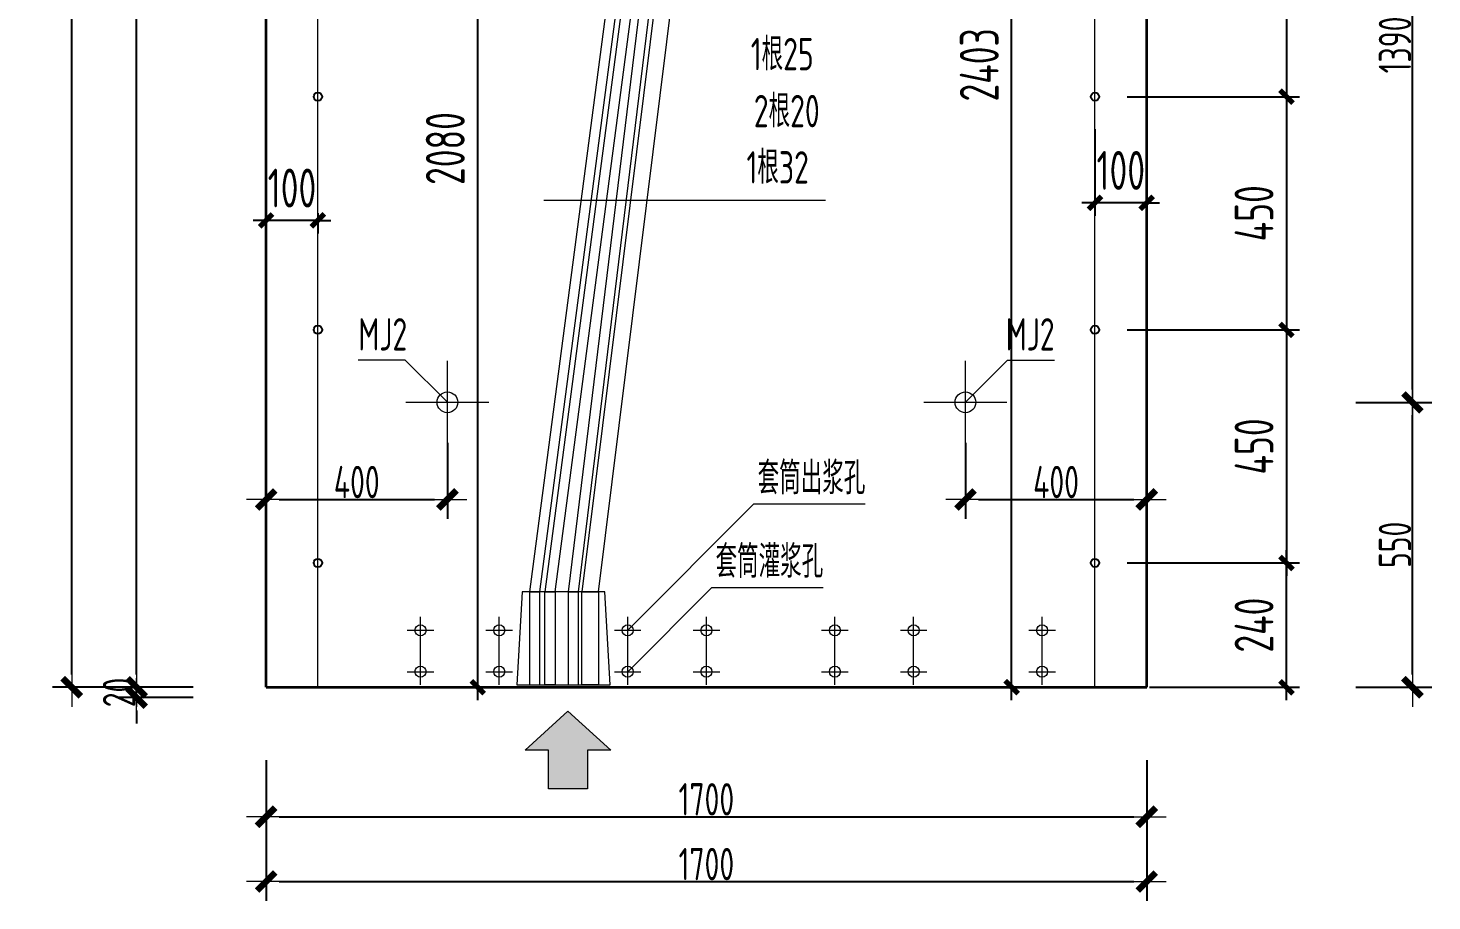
# Model space of a CAD drawing. Extents: x -85320 to 1679916, y -1321939 to 627.
# Drawn here: x 1053957 to 1064797, y -1169447 to -1162707 of the extents above; entities that cross this region are included whole.
import ezdxf
from ezdxf.enums import TextEntityAlignment as Align

# ---------------------------------------------------------------- set-up
doc = ezdxf.new("R2010")
doc.units = 0
doc.header["$LTSCALE"] = 1000
doc.layers.add('S_WALL', color=9, linetype='Continuous')
doc.layers.add('拉模', color=7, linetype='Continuous')
for name, color, linetype, lineweight in [('WCOL', 7, 'Continuous', 0), ('手孔', 6, 'Continuous', 0), ('直线', 7, 'Continuous', 18), ('预制墙埋件', 8, 'Continuous', 18), ('预制墙墙身水平筋', 130, 'Continuous', 18), ('预制墙墙身纵向受力筋', 1, 'Continuous', 18), ('预制墙详图标注', 3, 'Continuous', 18), ('预制墙详图轮廓', 3, 'Continuous', 35)]:
    doc.layers.add(name, color=color, linetype=linetype, lineweight=lineweight)
doc.styles.add('TSSD_Dimension', font='tssdeng.shx', dxfattribs={"width": 0.7, "bigfont": 'hztxt.shx'})
doc.styles.add('样式 1', font='yjkeng.shx', dxfattribs={"width": 0.7, "bigfont": 'yjkchn.shx'})
doc.dimstyles.new('标注', dxfattribs={"dimtxt": 300, "dimasz": 100, "dimexe": 100, "dimexo": 250, "dimgap": 100, "dimtad": 1, "dimdec": 0, "dimlfac": 0.25, "dimzin": 0, "dimdsep": 46, "dimtxsty": 'TSSD_Dimension', "dimblk": 'ARCHTICK', "dimcen": 0, "dimdle": 100, "dimclrt": 7, "dimadec": 0, "dimazin": 0, "dimtfac": 1, "dimtdec": 0, "dimtix": 1, "dimtmove": 2, "dimatfit": 3, "dimfxl": 1, "dimtolj": 1, "dimtzin": 0, "dimarcsym": 0})
doc.dimstyles.new('盈建科结构', dxfattribs={"dimscale": 100, "dimtxt": 2.5, "dimasz": 1, "dimexe": 1.5, "dimexo": 0.625, "dimgap": 0.1, "dimtad": 1, "dimdec": 0, "dimrnd": 1, "dimzin": 0, "dimdsep": 46, "dimtxsty": '样式 1', "dimblk": '_yjkbk', "dimblk1": 'ARCHTICK', "dimblk2": 'ARCHTICK', "dimcen": 0.09, "dimadec": 0, "dimazin": 0, "dimtfac": 1, "dimtdec": 4, "dimtix": 1, "dimtmove": 2, "dimatfit": 3, "dimfxl": 1, "dimtolj": 1, "dimtzin": 0, "dimarcsym": 0})

# ---------------------------------------------------------------- blocks, each defined once
blk = doc.blocks.new('_yjkbk')
blk.add_line((-1, 0), (1.5, 0))
blk.add_lwpolyline([(-0.7, -0.7, 0.5, 0.5, 0), (0.7, 0.7, 0.5, 0.5, 0)], format="xyseb")
blk = doc.blocks.new('*D4280')
at = {"layer": 'Defpoints', "color": 0, "transparency": 16777216}
for p in [(1055795, -1165847), (1057195, -1165847), (1057195, -1166347)]:
    blk.add_point(p, dxfattribs=at)
at = {"layer": '预制墙详图标注', "color": 0, "lineweight": -2, "transparency": 16777216}
for p, q in [((1055795, -1165909), (1055795, -1166497)), ((1057195, -1165909), (1057195, -1166497)), ((1055895, -1166347), (1057095, -1166347))]:
    blk.add_line(p, q, dxfattribs=at)
at = {"layer": '预制墙详图标注', "color": 0, "lineweight": -2, "transparency": 16777216, "xscale": 100, "yscale": 100, "zscale": 100, "rotation": 180}
blk.add_blockref('_yjkbk', (1055795, -1166347), dxfattribs=at)
at = {"layer": '预制墙详图标注', "color": 0, "lineweight": -2, "transparency": 16777216, "xscale": 100, "yscale": 100, "zscale": 100}
blk.add_blockref('_yjkbk', (1057195, -1166347), dxfattribs=at)
at = {"layer": '预制墙详图标注', "color": 0, "transparency": 16777216, "insert": (1056495, -1166337), "char_height": 250, "attachment_point": 8, "style": '样式 1'}
blk.add_mtext('\\A1;400', dxfattribs=at)
blk = doc.blocks.new('_ArchTick')
at = {"color": 0, "linetype": 'ByBlock', "const_width": 0.4}
blk.add_lwpolyline([(-0.5, -0.5), (0.5, 0.5)], dxfattribs=at)
blk = doc.blocks.new('*D4282')
at = {"layer": 'Defpoints', "color": 0, "transparency": 16777216}
for p in [(1061195, -1165847), (1062595, -1165847), (1062595, -1166347)]:
    blk.add_point(p, dxfattribs=at)
at = {"layer": '预制墙详图标注', "color": 0, "lineweight": -2, "transparency": 16777216}
for p, q in [((1061195, -1165909), (1061195, -1166497)), ((1062595, -1165909), (1062595, -1166497)), ((1061295, -1166347), (1062495, -1166347))]:
    blk.add_line(p, q, dxfattribs=at)
at = {"layer": '预制墙详图标注', "color": 0, "lineweight": -2, "transparency": 16777216, "xscale": 100, "yscale": 100, "zscale": 100, "rotation": 180}
blk.add_blockref('_yjkbk', (1061195, -1166347), dxfattribs=at)
at = {"layer": '预制墙详图标注', "color": 0, "lineweight": -2, "transparency": 16777216, "xscale": 100, "yscale": 100, "zscale": 100}
blk.add_blockref('_yjkbk', (1062595, -1166347), dxfattribs=at)
at = {"layer": '预制墙详图标注', "color": 0, "transparency": 16777216, "insert": (1061895, -1166337), "char_height": 250, "attachment_point": 8, "style": '样式 1'}
blk.add_mtext('\\A1;400', dxfattribs=at)
blk = doc.blocks.new('*D4283')
at = {"layer": 'Defpoints', "color": 0, "transparency": 16777216}
for p in [(1055795, -1168297), (1062595, -1168297), (1062595, -1168797)]:
    blk.add_point(p, dxfattribs=at)
at = {"layer": '预制墙详图标注', "color": 0, "lineweight": -2, "transparency": 16777216}
for p, q in [((1055795, -1168359), (1055795, -1168947)), ((1062595, -1168359), (1062595, -1168947)), ((1055895, -1168797), (1062495, -1168797))]:
    blk.add_line(p, q, dxfattribs=at)
at = {"layer": '预制墙详图标注', "color": 0, "lineweight": -2, "transparency": 16777216, "xscale": 100, "yscale": 100, "zscale": 100, "rotation": 180}
blk.add_blockref('_yjkbk', (1055795, -1168797), dxfattribs=at)
at = {"layer": '预制墙详图标注', "color": 0, "lineweight": -2, "transparency": 16777216, "xscale": 100, "yscale": 100, "zscale": 100}
blk.add_blockref('_yjkbk', (1062595, -1168797), dxfattribs=at)
at = {"layer": '预制墙详图标注', "color": 0, "transparency": 16777216, "insert": (1059195, -1168787), "char_height": 250, "attachment_point": 8, "style": '样式 1'}
blk.add_mtext('\\A1;1700', dxfattribs=at)
blk = doc.blocks.new('*D4284')
at = {"layer": 'Defpoints', "color": 0, "transparency": 16777216}
for p in [(1055795, -1168797), (1062595, -1168797), (1062595, -1169297)]:
    blk.add_point(p, dxfattribs=at)
at = {"layer": '预制墙详图标注', "color": 0, "lineweight": -2, "transparency": 16777216}
for p, q in [((1055795, -1168859), (1055795, -1169447)), ((1062595, -1168859), (1062595, -1169447)), ((1055895, -1169297), (1062495, -1169297))]:
    blk.add_line(p, q, dxfattribs=at)
at = {"layer": '预制墙详图标注', "color": 0, "lineweight": -2, "transparency": 16777216, "xscale": 100, "yscale": 100, "zscale": 100, "rotation": 180}
blk.add_blockref('_yjkbk', (1055795, -1169297), dxfattribs=at)
at = {"layer": '预制墙详图标注', "color": 0, "lineweight": -2, "transparency": 16777216, "xscale": 100, "yscale": 100, "zscale": 100}
blk.add_blockref('_yjkbk', (1062595, -1169297), dxfattribs=at)
at = {"layer": '预制墙详图标注', "color": 0, "transparency": 16777216, "insert": (1059195, -1169287), "char_height": 250, "attachment_point": 8, "style": '样式 1'}
blk.add_mtext('\\A1;1700', dxfattribs=at)
blk = doc.blocks.new('*D4285')
at = {"layer": 'Defpoints', "color": 0, "transparency": 16777216}
for p in [(1054795, -1167797), (1055295, -1167797), (1055295, -1167877)]:
    blk.add_point(p, dxfattribs=at)
at = {"layer": '预制墙详图标注', "color": 0, "lineweight": -2, "transparency": 16777216}
for p, q in [((1054795, -1167697), (1054795, -1167597)), ((1055233, -1167797), (1054645, -1167797)), ((1054795, -1167877), (1054795, -1167797)), ((1055233, -1167877), (1054645, -1167877)), ((1054795, -1167977), (1054795, -1168077))]:
    blk.add_line(p, q, dxfattribs=at)
at = {"layer": '预制墙详图标注', "color": 0, "lineweight": -2, "transparency": 16777216, "xscale": 100, "yscale": 100, "zscale": 100}
for p, rotation in [((1054795, -1167797), 270), ((1054795, -1167877), 90)]:
    blk.add_blockref('_yjkbk', p, dxfattribs=dict(at, rotation=rotation))
at = {"layer": '预制墙详图标注', "color": 0, "transparency": 16777216, "insert": (1054785, -1167837), "char_height": 250, "attachment_point": 8, "rotation": 90, "style": '样式 1'}
blk.add_mtext('\\A1;20', dxfattribs=at)
blk = doc.blocks.new('*D4286')
at = {"layer": 'Defpoints', "color": 0, "transparency": 16777216}
for p in [(1064147, -1165597), (1064647, -1165597), (1064147, -1167797)]:
    blk.add_point(p, dxfattribs=at)
at = {"layer": '预制墙详图标注', "color": 0, "lineweight": -2, "transparency": 16777216}
for p, q in [((1064210, -1165597), (1064797, -1165597)), ((1064647, -1167697), (1064647, -1165697)), ((1064210, -1167797), (1064797, -1167797))]:
    blk.add_line(p, q, dxfattribs=at)
at = {"layer": '预制墙详图标注', "color": 0, "lineweight": -2, "transparency": 16777216, "xscale": 100, "yscale": 100, "zscale": 100}
for p, rotation in [((1064647, -1165597), 90), ((1064647, -1167797), 270)]:
    blk.add_blockref('_yjkbk', p, dxfattribs=dict(at, rotation=rotation))
at = {"layer": '预制墙详图标注', "color": 0, "transparency": 16777216, "insert": (1064637, -1166697), "char_height": 250, "attachment_point": 8, "rotation": 90, "style": '样式 1'}
blk.add_mtext('\\A1;550', dxfattribs=at)
blk = doc.blocks.new('*D4330')
at = {"layer": 'Defpoints', "color": 0, "transparency": 16777216}
for p in [(1057429, -1159477), (1058159, -1159477), (1058159, -1167797)]:
    blk.add_point(p, dxfattribs=at)
at = {"layer": 'WCOL', "color": 0, "lineweight": -2, "transparency": 16777216}
for p, q in [((1057429, -1167897), (1057429, -1159377)), ((1057909, -1159477), (1057329, -1159477)), ((1057909, -1167797), (1057329, -1167797))]:
    blk.add_line(p, q, dxfattribs=at)
at = {"layer": 'WCOL', "color": 0, "lineweight": -2, "transparency": 16777216, "xscale": 100, "yscale": 100, "zscale": 100}
for p, rotation in [((1057429, -1159477), 90), ((1057429, -1167797), 270)]:
    blk.add_blockref('_ArchTick', p, dxfattribs=dict(at, rotation=rotation))
at = {"layer": 'WCOL', "color": 7, "transparency": 16777216, "insert": (1057179, -1163637), "char_height": 300, "attachment_point": 5, "rotation": 90, "style": 'TSSD_Dimension'}
blk.add_mtext('\\A1;2080', dxfattribs=at)
blk = doc.blocks.new('*D4332')
at = {"layer": 'Defpoints', "color": 0, "transparency": 16777216}
for p in [(1061552, -1158185), (1062175, -1158185), (1061107, -1167797)]:
    blk.add_point(p, dxfattribs=at)
at = {"layer": '手孔', "color": 0, "lineweight": -2, "transparency": 16777216}
for p, q in [((1061552, -1167897), (1061552, -1158085)), ((1061925, -1158185), (1061452, -1158185)), ((1061357, -1167797), (1061652, -1167797))]:
    blk.add_line(p, q, dxfattribs=at)
at = {"layer": '手孔', "color": 0, "lineweight": -2, "transparency": 16777216, "xscale": 100, "yscale": 100, "zscale": 100}
for p, rotation in [((1061552, -1158185), 90), ((1061552, -1167797), 270)]:
    blk.add_blockref('_ArchTick', p, dxfattribs=dict(at, rotation=rotation))
at = {"layer": '手孔', "color": 7, "transparency": 16777216, "insert": (1061302, -1162991), "char_height": 300, "attachment_point": 5, "rotation": 90, "style": 'TSSD_Dimension'}
blk.add_mtext('\\A1;2403', dxfattribs=at)
blk = doc.blocks.new('*D4341')
at = {"layer": 'Defpoints', "color": 0, "transparency": 16777216}
for p in [(1054795, -1156877), (1055295, -1156877), (1055295, -1167797)]:
    blk.add_point(p, dxfattribs=at)
at = {"layer": '预制墙详图标注', "color": 0, "lineweight": -2, "transparency": 16777216}
for p, q in [((1055233, -1156877), (1054645, -1156877)), ((1054795, -1167697), (1054795, -1156977)), ((1055233, -1167797), (1054645, -1167797))]:
    blk.add_line(p, q, dxfattribs=at)
at = {"layer": '预制墙详图标注', "color": 0, "lineweight": -2, "transparency": 16777216, "xscale": 100, "yscale": 100, "zscale": 100}
for p, rotation in [((1054795, -1156877), 90), ((1054795, -1167797), 270)]:
    blk.add_blockref('_yjkbk', p, dxfattribs=dict(at, rotation=rotation))
at = {"layer": '预制墙详图标注', "color": 0, "transparency": 16777216, "insert": (1054785, -1162337), "char_height": 250, "attachment_point": 8, "rotation": 90, "style": '样式 1'}
blk.add_mtext('\\A1;2740', dxfattribs=at)
blk = doc.blocks.new('*D4342')
at = {"layer": 'Defpoints', "color": 0, "transparency": 16777216}
for p in [(1054295, -1156877), (1054795, -1156877), (1054795, -1167797)]:
    blk.add_point(p, dxfattribs=at)
at = {"layer": '预制墙详图标注', "color": 0, "lineweight": -2, "transparency": 16777216}
for p, q in [((1054733, -1156877), (1054145, -1156877)), ((1054295, -1167697), (1054295, -1156977)), ((1054733, -1167797), (1054145, -1167797))]:
    blk.add_line(p, q, dxfattribs=at)
at = {"layer": '预制墙详图标注', "color": 0, "lineweight": -2, "transparency": 16777216, "xscale": 100, "yscale": 100, "zscale": 100}
for p, rotation in [((1054295, -1156877), 90), ((1054295, -1167797), 270)]:
    blk.add_blockref('_yjkbk', p, dxfattribs=dict(at, rotation=rotation))
at = {"layer": '预制墙详图标注', "color": 0, "transparency": 16777216, "insert": (1054285, -1162337), "char_height": 250, "attachment_point": 8, "rotation": 90, "style": '样式 1'}
blk.add_mtext('\\A1;2740', dxfattribs=at)
blk = doc.blocks.new('*D4352')
at = {"layer": 'Defpoints', "color": 0, "transparency": 16777216}
for p in [(1064147, -1160077), (1064647, -1160077), (1064147, -1165597)]:
    blk.add_point(p, dxfattribs=at)
at = {"layer": '预制墙详图标注', "color": 0, "lineweight": -2, "transparency": 16777216}
for p, q in [((1064210, -1160077), (1064797, -1160077)), ((1064647, -1165497), (1064647, -1160177)), ((1064210, -1165597), (1064797, -1165597))]:
    blk.add_line(p, q, dxfattribs=at)
at = {"layer": '预制墙详图标注', "color": 0, "lineweight": -2, "transparency": 16777216, "xscale": 100, "yscale": 100, "zscale": 100}
for p, rotation in [((1064647, -1160077), 90), ((1064647, -1165597), 270)]:
    blk.add_blockref('_yjkbk', p, dxfattribs=dict(at, rotation=rotation))
at = {"layer": '预制墙详图标注', "color": 0, "transparency": 16777216, "insert": (1064637, -1162837), "char_height": 250, "attachment_point": 8, "rotation": 90, "style": '样式 1'}
blk.add_mtext('\\A1;1390', dxfattribs=at)
blk = doc.blocks.new('*D4361')
at = {"layer": 'Defpoints', "color": 0, "transparency": 16777216}
for p in [(1062367, -1166837), (1063674, -1166837), (1062367, -1167797)]:
    blk.add_point(p, dxfattribs=at)
at = {"layer": '拉模', "color": 0, "lineweight": -2, "transparency": 16777216}
for p, q in [((1063674, -1167897), (1063674, -1166737)), ((1062617, -1166837), (1063774, -1166837)), ((1062617, -1167797), (1063774, -1167797))]:
    blk.add_line(p, q, dxfattribs=at)
at = {"layer": '拉模', "color": 0, "lineweight": -2, "transparency": 16777216, "xscale": 100, "yscale": 100, "zscale": 100}
for p, rotation in [((1063674, -1166837), 90), ((1063674, -1167797), 270)]:
    blk.add_blockref('_ArchTick', p, dxfattribs=dict(at, rotation=rotation))
at = {"layer": '拉模', "color": 7, "lineweight": 0, "transparency": 16777216, "insert": (1063424, -1167317), "char_height": 300, "attachment_point": 5, "rotation": 90, "style": 'TSSD_Dimension'}
blk.add_mtext('\\A1;240', dxfattribs=at)
blk = doc.blocks.new('*D4362')
at = {"layer": 'Defpoints', "color": 0, "transparency": 16777216}
for p in [(1062195, -1163237), (1062595, -1163885), (1062195, -1164056)]:
    blk.add_point(p, dxfattribs=at)
at = {"layer": '拉模', "color": 0, "lineweight": -2, "transparency": 16777216}
for p, q in [((1062195, -1163487), (1062195, -1164156)), ((1062195, -1164056), (1062095, -1164056)), ((1062595, -1164056), (1062195, -1164056)), ((1062595, -1164056), (1062695, -1164056)), ((1062595, -1164135), (1062595, -1164156))]:
    blk.add_line(p, q, dxfattribs=at)
at = {"layer": '拉模', "color": 0, "lineweight": -2, "transparency": 16777216, "xscale": 100, "yscale": 100, "zscale": 100}
blk.add_blockref('_ArchTick', (1062195, -1164056), dxfattribs=at)
at = {"layer": '拉模', "color": 0, "lineweight": -2, "transparency": 16777216, "xscale": 100, "yscale": 100, "zscale": 100, "rotation": 180}
blk.add_blockref('_ArchTick', (1062595, -1164056), dxfattribs=at)
at = {"layer": '拉模', "color": 7, "lineweight": 0, "transparency": 16777216, "insert": (1062395, -1163806), "char_height": 300, "attachment_point": 5, "style": 'TSSD_Dimension'}
blk.add_mtext('\\A1;100', dxfattribs=at)
blk = doc.blocks.new('*D4363')
at = {"layer": 'Defpoints', "color": 0, "transparency": 16777216}
for p in [(1062195, -1165037), (1062195, -1166837), (1063674, -1166837)]:
    blk.add_point(p, dxfattribs=at)
at = {"layer": '拉模', "color": 0, "lineweight": -2, "transparency": 16777216}
for p, q in [((1063674, -1164937), (1063674, -1166937)), ((1062445, -1165037), (1063774, -1165037)), ((1062445, -1166837), (1063774, -1166837))]:
    blk.add_line(p, q, dxfattribs=at)
at = {"layer": '拉模', "color": 0, "lineweight": -2, "transparency": 16777216, "xscale": 100, "yscale": 100, "zscale": 100}
for p, rotation in [((1063674, -1165037), 90), ((1063674, -1166837), 270)]:
    blk.add_blockref('_ArchTick', p, dxfattribs=dict(at, rotation=rotation))
at = {"layer": '拉模', "color": 7, "lineweight": 0, "transparency": 16777216, "insert": (1063424, -1165937), "char_height": 300, "attachment_point": 5, "rotation": 90, "style": 'TSSD_Dimension'}
blk.add_mtext('\\A1;450', dxfattribs=at)
blk = doc.blocks.new('*D4364')
at = {"layer": 'Defpoints', "color": 0, "transparency": 16777216}
for p in [(1062195, -1163237), (1062195, -1165037), (1063674, -1165037)]:
    blk.add_point(p, dxfattribs=at)
at = {"layer": '拉模', "color": 0, "lineweight": -2, "transparency": 16777216}
for p, q in [((1063674, -1163137), (1063674, -1165137)), ((1062445, -1163237), (1063774, -1163237)), ((1062445, -1165037), (1063774, -1165037))]:
    blk.add_line(p, q, dxfattribs=at)
at = {"layer": '拉模', "color": 0, "lineweight": -2, "transparency": 16777216, "xscale": 100, "yscale": 100, "zscale": 100}
for p, rotation in [((1063674, -1163237), 90), ((1063674, -1165037), 270)]:
    blk.add_blockref('_ArchTick', p, dxfattribs=dict(at, rotation=rotation))
at = {"layer": '拉模', "color": 7, "lineweight": 0, "transparency": 16777216, "insert": (1063424, -1164137), "char_height": 300, "attachment_point": 5, "rotation": 90, "style": 'TSSD_Dimension'}
blk.add_mtext('\\A1;450', dxfattribs=at)
blk = doc.blocks.new('*D4365')
at = {"layer": 'Defpoints', "color": 0, "transparency": 16777216}
for p in [(1062195, -1161437), (1062195, -1163237), (1063674, -1163237)]:
    blk.add_point(p, dxfattribs=at)
at = {"layer": '拉模', "color": 0, "lineweight": -2, "transparency": 16777216}
for p, q in [((1063674, -1161337), (1063674, -1163337)), ((1062445, -1161437), (1063774, -1161437)), ((1062445, -1163237), (1063774, -1163237))]:
    blk.add_line(p, q, dxfattribs=at)
at = {"layer": '拉模', "color": 0, "lineweight": -2, "transparency": 16777216, "xscale": 100, "yscale": 100, "zscale": 100}
for p, rotation in [((1063674, -1161437), 90), ((1063674, -1163237), 270)]:
    blk.add_blockref('_ArchTick', p, dxfattribs=dict(at, rotation=rotation))
at = {"layer": '拉模', "color": 7, "lineweight": 0, "transparency": 16777216, "insert": (1063424, -1162337), "char_height": 300, "attachment_point": 5, "rotation": 90, "style": 'TSSD_Dimension'}
blk.add_mtext('\\A1;450', dxfattribs=at)
blk = doc.blocks.new('*D4369')
at = {"layer": 'Defpoints', "color": 0, "transparency": 16777216}
for p in [(1055795, -1163885), (1056195, -1163885), (1055795, -1164192)]:
    blk.add_point(p, dxfattribs=at)
at = {"layer": '拉模', "color": 0, "lineweight": -2, "transparency": 16777216}
for p, q in [((1055795, -1164135), (1055795, -1164292)), ((1056195, -1164135), (1056195, -1164292)), ((1055795, -1164192), (1055695, -1164192)), ((1056195, -1164192), (1055795, -1164192)), ((1056195, -1164192), (1056295, -1164192))]:
    blk.add_line(p, q, dxfattribs=at)
at = {"layer": '拉模', "color": 0, "lineweight": -2, "transparency": 16777216, "xscale": 100, "yscale": 100, "zscale": 100}
blk.add_blockref('_ArchTick', (1055795, -1164192), dxfattribs=at)
at = {"layer": '拉模', "color": 0, "lineweight": -2, "transparency": 16777216, "xscale": 100, "yscale": 100, "zscale": 100, "rotation": 180}
blk.add_blockref('_ArchTick', (1056195, -1164192), dxfattribs=at)
at = {"layer": '拉模', "color": 7, "lineweight": 0, "transparency": 16777216, "insert": (1055995, -1163942), "char_height": 300, "attachment_point": 5, "style": 'TSSD_Dimension'}
blk.add_mtext('\\A1;100', dxfattribs=at)

msp = doc.modelspace()

# ---------------------------------------------------------------- hatches: boundary and pattern name
at = {"layer": 'WCOL'}
h = msp.add_hatch(color=4, dxfattribs=at)
h.dxf.hatch_style = 1
h.paths.add_polyline_path([(1058456.038, -1168281.771), (1058276.038, -1168281.771), (1058276.038, -1168581.771), (1057976.038, -1168581.771), (1057976.038, -1168281.771), (1057796.038, -1168281.771), (1058126.038, -1167981.771)])

# ---------------------------------------------------------------- linework, layer by layer
at = {"layer": 'S_WALL'}
for centre in [(1056195.199, -1163236.566), (1062195.199, -1163236.566), (1056195.199, -1165036.566), (1062195.199, -1165036.566), (1056195.199, -1166836.566), (1062195.199, -1166836.566)]:
    msp.add_circle(centre, 32, dxfattribs=at)
at = {"layer": 'WCOL', "color": 7}
for points in [[(1057828.701, -1167059.232), (1057908.701, -1167059.232), (1058747.135, -1160676.566), (1058667.135, -1160676.566)], [(1057948.232, -1167059.232), (1058028.232, -1167059.232), (1058867.135, -1160676.566), (1058787.135, -1160676.566)], [(1058126.974, -1167059.232), (1058206.974, -1167059.232), (1058987.135, -1160676.566), (1058907.135, -1160676.566)], [(1058233.627, -1167059.232), (1058361.627, -1167059.232), (1059155.135, -1160676.566), (1059027.135, -1160676.566)]]:
    msp.add_lwpolyline(points, close=True, dxfattribs=at)
at = {"layer": 'WCOL'}
msp.add_lwpolyline([(1058456.038, -1168281.771), (1058276.038, -1168281.771), (1058276.038, -1168581.771), (1057976.038, -1168581.771), (1057976.038, -1168281.771), (1057796.038, -1168281.771), (1058126.038, -1167981.771), (1058456.038, -1168281.771)], dxfattribs=at)
at = {"layer": '手孔', "color": 3}
for p, q in [((1057939.334, -1164036.334), (1059424.703, -1164036.334)), ((1059424.703, -1164036.334), (1060114.334, -1164036.334))]:
    msp.add_line(p, q, dxfattribs=at)
at = {"layer": '手孔', "color": 6}
msp.add_lwpolyline([(1057731.199, -1167779.232), (1058451.199, -1167779.232), (1058411.199, -1167059.232), (1057771.199, -1167059.232)], close=True, dxfattribs=at)
at = {"layer": '手孔', "color": 4}
for points in [[(1057828.701, -1167779.232), (1057908.701, -1167779.232), (1057908.701, -1167059.232), (1057828.701, -1167059.232)], [(1058028.232, -1167779.232), (1057948.232, -1167779.232), (1057948.232, -1167059.232), (1058028.232, -1167059.232)], [(1058126.974, -1167779.232), (1058206.974, -1167779.232), (1058206.974, -1167059.232), (1058126.974, -1167059.232)], [(1058362.074, -1167779.232), (1058232.174, -1167779.232), (1058232.174, -1167059.232), (1058362.074, -1167059.232)]]:
    msp.add_lwpolyline(points, close=True, dxfattribs=at)
at = {"layer": '拉模', "color": 3, "lineweight": 0}
for p, q in [((1056195.199, -1167796.566), (1056195.199, -1157022.665)), ((1062195.199, -1167796.566), (1062195.199, -1159137.642))]:
    msp.add_line(p, q, dxfattribs=at)
at = {"layer": '直线', "lineweight": 18}
for points in [[(1057195.199, -1165596.566), (1056870.199, -1165271.566), (1056506.737, -1165271.566)], [(1061195.199, -1165596.566), (1061520.199, -1165271.566), (1061883.66, -1165271.566)], [(1058587.199, -1167356.566), (1059562.199, -1166381.566), (1060422.041, -1166381.566)], [(1058587.199, -1167676.566), (1059237.199, -1167026.566), (1060097.041, -1167026.566)]]:
    msp.add_lwpolyline(points, dxfattribs=at)
at = {"layer": '预制墙埋件', "lineweight": 18}
for p, q in [((1057195.199, -1165916.566), (1057195.199, -1165276.566)), ((1061195.199, -1165916.566), (1061195.199, -1165276.566)), ((1056875.199, -1165596.566), (1057515.199, -1165596.566)), ((1060875.199, -1165596.566), (1061515.199, -1165596.566))]:
    msp.add_line(p, q, dxfattribs=at)
for centre in [(1057195.199, -1165596.566), (1061195.199, -1165596.566)]:
    msp.add_circle(centre, 80, dxfattribs=at)
at = {"layer": '预制墙墙身水平筋', "lineweight": 18, "const_width": 0.18}
for points in [[(1055131.734, -1163456.566), (1054995.199, -1163456.566), (1054995.199, -1163416.566), (1055795.199, -1163416.566), (1055795.199, -1163456.566), (1054995.199, -1163456.566), (1054995.199, -1163416.566), (1055131.734, -1163416.566)], [(1055131.734, -1163456.566), (1054995.199, -1163456.566), (1054995.199, -1163416.566), (1055795.199, -1163416.566), (1055795.199, -1163456.566), (1054995.199, -1163456.566), (1054995.199, -1163416.566), (1055131.734, -1163416.566)], [(1062595.199, -1163416.566), (1063395.199, -1163416.566), (1063395.199, -1163456.566), (1063258.663, -1163456.566), (1063258.663, -1163416.566), (1063395.199, -1163416.566), (1063395.199, -1163456.566), (1062595.199, -1163456.566)], [(1062595.199, -1163416.566), (1063395.199, -1163416.566), (1063395.199, -1163456.566), (1063258.663, -1163456.566), (1063258.663, -1163416.566), (1063395.199, -1163416.566), (1063395.199, -1163456.566), (1062595.199, -1163456.566)], [(1055131.734, -1164256.566), (1054995.199, -1164256.566), (1054995.199, -1164216.566), (1055795.199, -1164216.566), (1055795.199, -1164256.566), (1054995.199, -1164256.566), (1054995.199, -1164216.566), (1055131.734, -1164216.566)], [(1055131.734, -1164256.566), (1054995.199, -1164256.566), (1054995.199, -1164216.566), (1055795.199, -1164216.566), (1055795.199, -1164256.566), (1054995.199, -1164256.566), (1054995.199, -1164216.566), (1055131.734, -1164216.566)], [(1062595.199, -1164216.566), (1063395.199, -1164216.566), (1063395.199, -1164256.566), (1063258.663, -1164256.566), (1063258.663, -1164216.566), (1063395.199, -1164216.566), (1063395.199, -1164256.566), (1062595.199, -1164256.566)], [(1062595.199, -1164216.566), (1063395.199, -1164216.566), (1063395.199, -1164256.566), (1063258.663, -1164256.566), (1063258.663, -1164216.566), (1063395.199, -1164216.566), (1063395.199, -1164256.566), (1062595.199, -1164256.566)], [(1055131.734, -1165056.566), (1054995.199, -1165056.566), (1054995.199, -1165016.566), (1055795.199, -1165016.566), (1055795.199, -1165056.566), (1054995.199, -1165056.566), (1054995.199, -1165016.566), (1055131.734, -1165016.566)], [(1055131.734, -1165056.566), (1054995.199, -1165056.566), (1054995.199, -1165016.566), (1055795.199, -1165016.566), (1055795.199, -1165056.566), (1054995.199, -1165056.566), (1054995.199, -1165016.566), (1055131.734, -1165016.566)], [(1062595.199, -1165016.566), (1063395.199, -1165016.566), (1063395.199, -1165056.566), (1063258.663, -1165056.566), (1063258.663, -1165016.566), (1063395.199, -1165016.566), (1063395.199, -1165056.566), (1062595.199, -1165056.566)], [(1062595.199, -1165016.566), (1063395.199, -1165016.566), (1063395.199, -1165056.566), (1063258.663, -1165056.566), (1063258.663, -1165016.566), (1063395.199, -1165016.566), (1063395.199, -1165056.566), (1062595.199, -1165056.566)], [(1055131.734, -1165856.566), (1054995.199, -1165856.566), (1054995.199, -1165816.566), (1055795.199, -1165816.566), (1055795.199, -1165856.566), (1054995.199, -1165856.566), (1054995.199, -1165816.566), (1055131.734, -1165816.566)], [(1055131.734, -1165856.566), (1054995.199, -1165856.566), (1054995.199, -1165816.566), (1055795.199, -1165816.566), (1055795.199, -1165856.566), (1054995.199, -1165856.566), (1054995.199, -1165816.566), (1055131.734, -1165816.566)], [(1062595.199, -1165816.566), (1063395.199, -1165816.566), (1063395.199, -1165856.566), (1063258.663, -1165856.566), (1063258.663, -1165816.566), (1063395.199, -1165816.566), (1063395.199, -1165856.566), (1062595.199, -1165856.566)], [(1062595.199, -1165816.566), (1063395.199, -1165816.566), (1063395.199, -1165856.566), (1063258.663, -1165856.566), (1063258.663, -1165816.566), (1063395.199, -1165816.566), (1063395.199, -1165856.566), (1062595.199, -1165856.566)], [(1055131.734, -1166256.566), (1054995.199, -1166256.566), (1054995.199, -1166216.566), (1055795.199, -1166216.566), (1055795.199, -1166256.566), (1054995.199, -1166256.566), (1054995.199, -1166216.566), (1055131.734, -1166216.566)], [(1055131.734, -1166256.566), (1054995.199, -1166256.566), (1054995.199, -1166216.566), (1055795.199, -1166216.566), (1055795.199, -1166256.566), (1054995.199, -1166256.566), (1054995.199, -1166216.566), (1055131.734, -1166216.566)], [(1062595.199, -1166216.566), (1063395.199, -1166216.566), (1063395.199, -1166256.566), (1063258.663, -1166256.566), (1063258.663, -1166216.566), (1063395.199, -1166216.566), (1063395.199, -1166256.566), (1062595.199, -1166256.566)], [(1062595.199, -1166216.566), (1063395.199, -1166216.566), (1063395.199, -1166256.566), (1063258.663, -1166256.566), (1063258.663, -1166216.566), (1063395.199, -1166216.566), (1063395.199, -1166256.566), (1062595.199, -1166256.566)], [(1055131.734, -1166656.566), (1054995.199, -1166656.566), (1054995.199, -1166616.566), (1055795.199, -1166616.566), (1055795.199, -1166656.566), (1054995.199, -1166656.566), (1054995.199, -1166616.566), (1055131.734, -1166616.566)], [(1055131.734, -1166656.566), (1054995.199, -1166656.566), (1054995.199, -1166616.566), (1055795.199, -1166616.566), (1055795.199, -1166656.566), (1054995.199, -1166656.566), (1054995.199, -1166616.566), (1055131.734, -1166616.566)], [(1062595.199, -1166616.566), (1063395.199, -1166616.566), (1063395.199, -1166656.566), (1063258.663, -1166656.566), (1063258.663, -1166616.566), (1063395.199, -1166616.566), (1063395.199, -1166656.566), (1062595.199, -1166656.566)], [(1062595.199, -1166616.566), (1063395.199, -1166616.566), (1063395.199, -1166656.566), (1063258.663, -1166656.566), (1063258.663, -1166616.566), (1063395.199, -1166616.566), (1063395.199, -1166656.566), (1062595.199, -1166656.566)], [(1055131.734, -1167056.566), (1054995.199, -1167056.566), (1054995.199, -1167016.566), (1055795.199, -1167016.566), (1055795.199, -1167056.566), (1054995.199, -1167056.566), (1054995.199, -1167016.566), (1055131.734, -1167016.566)], [(1055131.734, -1167056.566), (1054995.199, -1167056.566), (1054995.199, -1167016.566), (1055795.199, -1167016.566), (1055795.199, -1167056.566), (1054995.199, -1167056.566), (1054995.199, -1167016.566), (1055131.734, -1167016.566)], [(1062595.199, -1167016.566), (1063395.199, -1167016.566), (1063395.199, -1167056.566), (1063258.663, -1167056.566), (1063258.663, -1167016.566), (1063395.199, -1167016.566), (1063395.199, -1167056.566), (1062595.199, -1167056.566)], [(1062595.199, -1167016.566), (1063395.199, -1167016.566), (1063395.199, -1167056.566), (1063258.663, -1167056.566), (1063258.663, -1167016.566), (1063395.199, -1167016.566), (1063395.199, -1167056.566), (1062595.199, -1167056.566)], [(1055131.734, -1167496.566), (1054995.199, -1167496.566), (1054995.199, -1167456.566), (1055795.199, -1167456.566), (1055795.199, -1167496.566), (1054995.199, -1167496.566), (1054995.199, -1167456.566), (1055131.734, -1167456.566)], [(1055131.734, -1167496.566), (1054995.199, -1167496.566), (1054995.199, -1167456.566), (1055795.199, -1167456.566), (1055795.199, -1167496.566), (1054995.199, -1167496.566), (1054995.199, -1167456.566), (1055131.734, -1167456.566)], [(1062595.199, -1167456.566), (1063395.199, -1167456.566), (1063395.199, -1167496.566), (1063258.663, -1167496.566), (1063258.663, -1167456.566), (1063395.199, -1167456.566), (1063395.199, -1167496.566), (1062595.199, -1167496.566)], [(1062595.199, -1167456.566), (1063395.199, -1167456.566), (1063395.199, -1167496.566), (1063258.663, -1167496.566), (1063258.663, -1167456.566), (1063395.199, -1167456.566), (1063395.199, -1167496.566), (1062595.199, -1167496.566)]]:
    msp.add_lwpolyline(points, close=True, dxfattribs=at)
at = {"layer": '预制墙墙身纵向受力筋', "lineweight": 18}
for p, q in [((1056987.199, -1167779.232), (1056987.199, -1167253.899)), ((1057595.199, -1167779.232), (1057595.199, -1167253.899)), ((1058587.199, -1167779.232), (1058587.199, -1167253.899)), ((1059195.199, -1167779.232), (1059195.199, -1167253.899)), ((1060187.199, -1167779.232), (1060187.199, -1167253.899)), ((1060795.199, -1167779.232), (1060795.199, -1167253.899)), ((1061787.199, -1167779.232), (1061787.199, -1167253.899)), ((1056884.532, -1167356.566), (1057089.865, -1167356.566)), ((1057492.532, -1167356.566), (1057697.865, -1167356.566)), ((1058484.532, -1167356.566), (1058689.865, -1167356.566)), ((1059092.532, -1167356.566), (1059297.865, -1167356.566)), ((1060084.532, -1167356.566), (1060289.865, -1167356.566)), ((1060692.532, -1167356.566), (1060897.865, -1167356.566)), ((1061684.532, -1167356.566), (1061889.865, -1167356.566)), ((1056884.532, -1167676.566), (1057089.865, -1167676.566)), ((1057492.532, -1167676.566), (1057697.865, -1167676.566)), ((1058484.532, -1167676.566), (1058689.865, -1167676.566)), ((1059092.532, -1167676.566), (1059297.865, -1167676.566)), ((1060084.532, -1167676.566), (1060289.865, -1167676.566)), ((1060692.532, -1167676.566), (1060897.865, -1167676.566)), ((1061684.532, -1167676.566), (1061889.865, -1167676.566))]:
    msp.add_line(p, q, dxfattribs=at)
for centre in [(1056987.199, -1167356.566), (1057595.199, -1167356.566), (1058587.199, -1167356.566), (1059195.199, -1167356.566), (1060187.199, -1167356.566), (1060795.199, -1167356.566), (1061787.199, -1167356.566), (1056987.199, -1167676.566), (1057595.199, -1167676.566), (1058587.199, -1167676.566), (1059195.199, -1167676.566), (1060187.199, -1167676.566), (1060795.199, -1167676.566), (1061787.199, -1167676.566)]:
    msp.add_circle(centre, 42.667, dxfattribs=at)
at = {"layer": '预制墙详图轮廓', "lineweight": 35}
for p, q in [((1055795.199, -1167796.566), (1055795.199, -1156876.566)), ((1062595.199, -1167796.566), (1062595.199, -1156876.566)), ((1055795.199, -1167796.566), (1062595.199, -1167796.566))]:
    msp.add_line(p, q, dxfattribs=at)

# ---------------------------------------------------------------- texts
at = {"layer": '直线', "linetype": 'Continuous', "style": '样式 1', "width": 0.7}
for s, p in [('1根25', (1060022.947, -1163107.92)), ('2根20', (1060069.894, -1163547.704)), ('1根32', (1059986.084, -1163982.331)), ('MJ2', (1061883.66, -1165271.566)), ('套筒出浆孔', (1060422.041, -1166381.566)), ('套筒灌浆孔', (1060097.041, -1167026.566))]:
    msp.add_text(s, height=250, dxfattribs=at).set_placement(p, align=Align.BOTTOM_RIGHT)
msp.add_text('MJ2', height=250, dxfattribs=at).set_placement((1056506.737, -1165271.566), align=Align.BOTTOM_LEFT)

# ---------------------------------------------------------------- dimensions: what is measured, and where the dimension line sits
at = {"layer": 'WCOL', "color": 7}
dim = msp.add_linear_dim(base=(1057428.579, -1159476.566), p1=(1058159.149, -1167796.566), p2=(1058159.149, -1159476.566), angle=90, dimstyle='标注', dxfattribs=at)
dim.commit()
dim.dimension.update_dxf_attribs({"geometry": '*D4330', "text_midpoint": (1057178.579, -1163636.566)})
at = {"layer": '手孔', "color": 3}
dim = msp.add_linear_dim(base=(1061551.939, -1158184.566), p1=(1061107.066, -1167796.566), p2=(1062175.199, -1158184.566), angle=90, dimstyle='标注', dxfattribs=at)
dim.commit()
dim.dimension.update_dxf_attribs({"geometry": '*D4332', "text_midpoint": (1061301.939, -1162990.566)})
at = {"layer": '拉模', "color": 3, "lineweight": 0}
for base, p1, p2, angle, picture, middle in [((1063674.429, -1163236.566), (1062195.199, -1161436.566), (1062195.199, -1163236.566), 90, '*D4365', (1063424.429, -1162336.566)), ((1063674.429, -1165036.566), (1062195.199, -1163236.566), (1062195.199, -1165036.566), 90, '*D4364', (1063424.429, -1164136.566)), ((1062195.199, -1164056.378), (1062595.199, -1163884.634), (1062195.199, -1163236.566), 180, '*D4362', (1062395.199, -1163806.378)), ((1055795.199, -1164192.338), (1056195.199, -1163884.634), (1055795.199, -1163884.634), 180, '*D4369', (1055995.199, -1163942.338)), ((1063674.429, -1166836.566), (1062195.199, -1165036.566), (1062195.199, -1166836.566), 90, '*D4363', (1063424.429, -1165936.566)), ((1063674.429, -1166836.566), (1062367.404, -1167796.566), (1062367.404, -1166836.566), 90, '*D4361', (1063424.429, -1167316.566))]:
    dim = msp.add_linear_dim(base=base, p1=p1, p2=p2, angle=angle, dimstyle='标注', dxfattribs=at)
    dim.commit()
    dim.dimension.update_dxf_attribs({"geometry": picture, "text_midpoint": middle})
at = {"layer": '预制墙详图标注'}
for p1, p2, distance, text, picture, middle in [((1054795.199, -1167796.566), (1054795.199, -1156876.566), 500, '2740', '*D4342', (1054160.199, -1162336.566)), ((1055295.199, -1167796.566), (1055295.199, -1156876.566), 500, '2740', '*D4341', (1054660.199, -1162336.566)), ((1064147.351, -1165596.566), (1064147.351, -1160076.566), -500, '1390', '*D4352', (1064512.351, -1162836.566)), ((1055795.199, -1165846.566), (1057195.199, -1165846.566), -500, '400', '*D4280', (1056495.199, -1166211.566)), ((1061195.199, -1165846.566), (1062595.199, -1165846.566), -500, '400', '*D4282', (1061895.199, -1166211.566))]:
    dim = msp.add_aligned_dim(p1=p1, p2=p2, distance=distance, text=text, dimstyle='盈建科结构', override={"dimscale": 100, "dimtxt": 2.5, "dimasz": 1, "dimexe": 1.5, "dimexo": 0.625, "dimgap": 0.1, "dimtad": 1, "dimlfac": 0.25, "dimrnd": 5, "dimdle": 0, "dimtix": 1, "dimfxlon": 0}, dxfattribs=at)
    dim.commit()
    dim.dimension.update_dxf_attribs({"geometry": picture, "text_midpoint": middle})
for p1, p2, distance, picture, middle in [((1064147.351, -1167796.566), (1064147.351, -1165596.566), -500, '*D4286', (1064512.351, -1166696.566)), ((1055295.199, -1167876.566), (1055295.199, -1167796.566), 500, '*D4285', (1054660.199, -1167836.566)), ((1055795.199, -1168296.566), (1062595.199, -1168296.566), -500, '*D4283', (1059195.199, -1168661.566)), ((1055795.199, -1168796.566), (1062595.199, -1168796.566), -500, '*D4284', (1059195.199, -1169161.566))]:
    dim = msp.add_aligned_dim(p1=p1, p2=p2, distance=distance, dimstyle='盈建科结构', override={"dimscale": 100, "dimtxt": 2.5, "dimasz": 1, "dimexe": 1.5, "dimexo": 0.625, "dimgap": 0.1, "dimtad": 1, "dimlfac": 0.25, "dimrnd": 5, "dimdle": 0, "dimtix": 1, "dimfxlon": 0}, dxfattribs=at)
    dim.commit()
    dim.dimension.update_dxf_attribs({"geometry": picture, "text_midpoint": middle})

doc.saveas('drawing.dxf')
